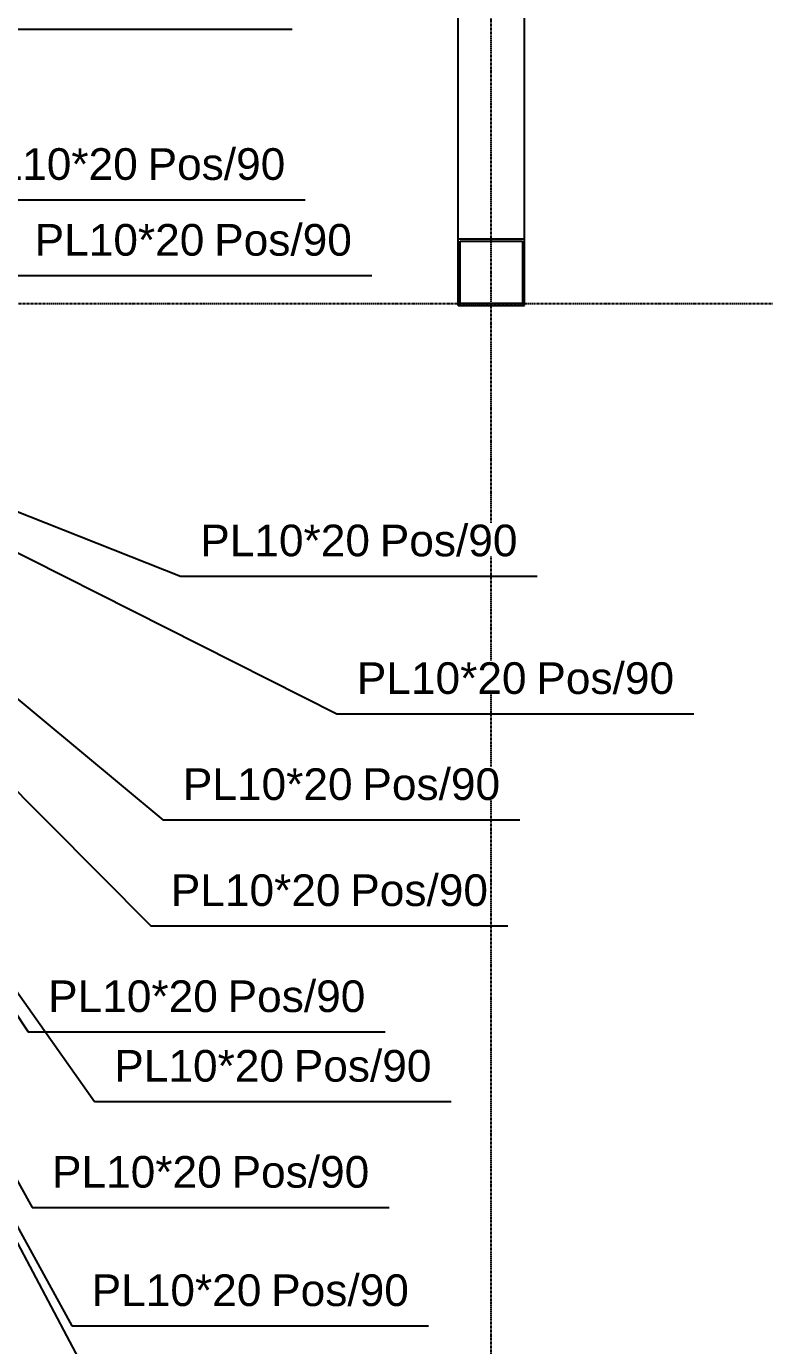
# Model space of a CAD drawing. Header units: millimetres. Extents: x -57554 to 16546, y 2142 to 98430.
# Drawn here: x -15797 to -14684, y 75720 to 77710 of the extents above; entities that cross this region are included whole.
import ezdxf

# ---------------------------------------------------------------- set-up
doc = ezdxf.new("R2010")
doc.units = ezdxf.units.MM
doc.linetypes.add('DXK_LINE_DOT3', pattern=[5.9187, 2.979, -0.9799, 0.9799, -0.9799])
doc.layers.add('S-Z2-A_TEXTUAL_ANNOTATION', color=7, linetype='Continuous')
doc.styles.add('Arial', font='ARIAL.TTF', dxfattribs={"height": 0.2})

msp = doc.modelspace()

# ---------------------------------------------------------------- linework, layer by layer
at = {"color": 1, "linetype": 'DXK_LINE_DOT3'}
for p, q in [((-15096.4, 71792.5), (-15096.4, 84292.5)), ((-32096.4, 77292.5), (-10096.4, 77292.5))]:
    msp.add_line(p, q, dxfattribs=at)
at = {"color": 2, "linetype": 'Continuous'}
for p, q in [((-15146.4, 77389.5), (-15146.4, 77896.1)), ((-15046.4, 77389.5), (-15046.4, 77896.1)), ((-15146.4, 77289.5), (-15146.4, 77389.5)), ((-15046.4, 77389.5), (-15146.4, 77389.5)), ((-15143.4, 77292.5), (-15143.4, 77386.5)), ((-15143.4, 77386.5), (-15049.4, 77386.5)), ((-15049.4, 77386.5), (-15049.4, 77292.5)), ((-15046.4, 77289.5), (-15046.4, 77389.5)), ((-15146.4, 77289.5), (-15046.4, 77289.5)), ((-15049.4, 77292.5), (-15143.4, 77292.5))]:
    msp.add_line(p, q, dxfattribs=at)
at = {"layer": 'S-Z2-A_TEXTUAL_ANNOTATION'}
for p, q in [((-15934.7, 77706.5), (-15396.6, 77706.5)), ((-15915.2, 77448.9), (-15377, 77448.9)), ((-15814.8, 77334.5), (-15276.6, 77334.5)), ((-16510.5, 77231), (-15788.6, 75928.2)), ((-16482.9, 77231), (-15609.5, 76353.2)), ((-16478.9, 77221.8), (-15794.5, 76193.2)), ((-16455.3, 77231), (-15591.3, 76513.2)), ((-16444.5, 77229.4), (-15565.1, 76880.9)), ((-15565.1, 76880.9), (-15027, 76880.9)), ((-15329, 76673.2), (-14790.9, 76673.2)), ((-15591.3, 76513.2), (-15053.1, 76513.2)), ((-15609.5, 76353.2), (-15071.4, 76353.2)), ((-15794.5, 76193.2), (-15256.3, 76193.2)), ((-15694.7, 76088.2), (-15156.6, 76088.2)), ((-15788.6, 75928.2), (-15250.4, 75928.2)), ((-15728.8, 75749.6), (-15190.7, 75749.6))]:
    msp.add_line(p, q, dxfattribs=at)

# ---------------------------------------------------------------- wipeouts: each hides what was drawn before it
for points in [[(-15629.5, 77478.9), (-15629.5, 77528.9), (-15885.2, 77528.9), (-15885.2, 77478.9)], [(-15407, 77478.9), (-15407, 77528.9), (-15614.5, 77528.9), (-15614.5, 77478.9)], [(-15529.1, 77364.5), (-15529.1, 77414.5), (-15784.8, 77414.5), (-15784.8, 77364.5)], [(-15306.6, 77364.5), (-15306.6, 77414.5), (-15514.1, 77414.5), (-15514.1, 77364.5)], [(-15279.4, 76910.9), (-15279.4, 76960.9), (-15535.1, 76960.9), (-15535.1, 76910.9)], [(-14820.9, 76703.2), (-14820.9, 76753.2), (-15028.3, 76753.2), (-15028.3, 76703.2)], [(-15305.6, 76543.2), (-15305.6, 76593.2), (-15561.3, 76593.2), (-15561.3, 76543.2)], [(-15323.9, 76383.2), (-15323.9, 76433.2), (-15579.5, 76433.2), (-15579.5, 76383.2)], [(-15508.8, 76223.2), (-15508.8, 76273.2), (-15764.5, 76273.2), (-15764.5, 76223.2)], [(-15286.3, 76223.2), (-15286.3, 76273.2), (-15493.8, 76273.2), (-15493.8, 76223.2)], [(-15186.6, 76118.2), (-15186.6, 76168.2), (-15394.1, 76168.2), (-15394.1, 76118.2)], [(-15502.9, 75958.2), (-15502.9, 76008.2), (-15758.6, 76008.2), (-15758.6, 75958.2)], [(-15280.4, 75958.2), (-15280.4, 76008.2), (-15487.9, 76008.2), (-15487.9, 75958.2)], [(-15443.2, 75779.6), (-15443.2, 75829.6), (-15698.8, 75829.6), (-15698.8, 75779.6)], [(-15220.7, 75779.6), (-15220.7, 75829.6), (-15428.2, 75829.6), (-15428.2, 75779.6)]]:
    msp.add_wipeout(points).dxf.layer = 'S-Z2-A_TEXTUAL_ANNOTATION'

# ---------------------------------------------------------------- next in the draw order: linework, layer by layer
for p, q in [((-16535.5, 77220.4), (-15728.8, 75749.6)), ((-16527.2, 77229.4), (-15643.6, 75558.2)), ((-16499.6, 77229.4), (-15694.7, 76088.2)), ((-16413.6, 77220.4), (-15329, 76673.2))]:
    msp.add_line(p, q, dxfattribs=at)

# ---------------------------------------------------------------- next in the draw order: texts
at = {"layer": 'S-Z2-A_TEXTUAL_ANNOTATION', "style": 'Arial'}
for s, p in [('PL10*20', (-15885.2, 77478.9)), ('Pos/90', (-15614.5, 77478.9)), ('Pos/90', (-15514.1, 77364.5)), ('PL10*20', (-15784.8, 77364.5)), ('PL10*20', (-15535.1, 76910.9)), ('Pos/90', (-15028.3, 76703.2)), ('PL10*20', (-15561.3, 76543.2)), ('PL10*20', (-15579.5, 76383.2)), ('PL10*20', (-15764.5, 76223.2)), ('Pos/90', (-15493.8, 76223.2)), ('Pos/90', (-15394.1, 76118.2)), ('PL10*20', (-15758.6, 75958.2)), ('Pos/90', (-15487.9, 75958.2)), ('PL10*20', (-15698.8, 75779.6)), ('Pos/90', (-15428.2, 75779.6))]:
    msp.add_text(s, height=47.75, dxfattribs=at).set_placement(p)

# ---------------------------------------------------------------- next in the draw order: wipeouts: each hides what was drawn before it
for points in [[(-15057, 76910.9), (-15057, 76960.9), (-15264.4, 76960.9), (-15264.4, 76910.9)], [(-15043.3, 76703.2), (-15043.3, 76753.2), (-15299, 76753.2), (-15299, 76703.2)], [(-15083.1, 76543.2), (-15083.1, 76593.2), (-15290.6, 76593.2), (-15290.6, 76543.2)], [(-15101.4, 76383.2), (-15101.4, 76433.2), (-15308.9, 76433.2), (-15308.9, 76383.2)]]:
    msp.add_wipeout(points).dxf.layer = 'S-Z2-A_TEXTUAL_ANNOTATION'

# ---------------------------------------------------------------- next in the draw order: texts
for s, p in [('Pos/90', (-15264.4, 76910.9)), ('PL10*20', (-15299, 76703.2)), ('Pos/90', (-15290.6, 76543.2)), ('Pos/90', (-15308.9, 76383.2))]:
    msp.add_text(s, height=47.75, dxfattribs=at).set_placement(p)

# ---------------------------------------------------------------- next in the draw order: wipeouts: each hides what was drawn before it
msp.add_wipeout([(-15409.1, 76118.2), (-15409.1, 76168.2), (-15664.7, 76168.2), (-15664.7, 76118.2)]).dxf.layer = 'S-Z2-A_TEXTUAL_ANNOTATION'

# ---------------------------------------------------------------- next in the draw order: texts
msp.add_text('PL10*20', height=47.75, dxfattribs=at).set_placement((-15664.7, 76118.2))

doc.saveas('drawing.dxf')
